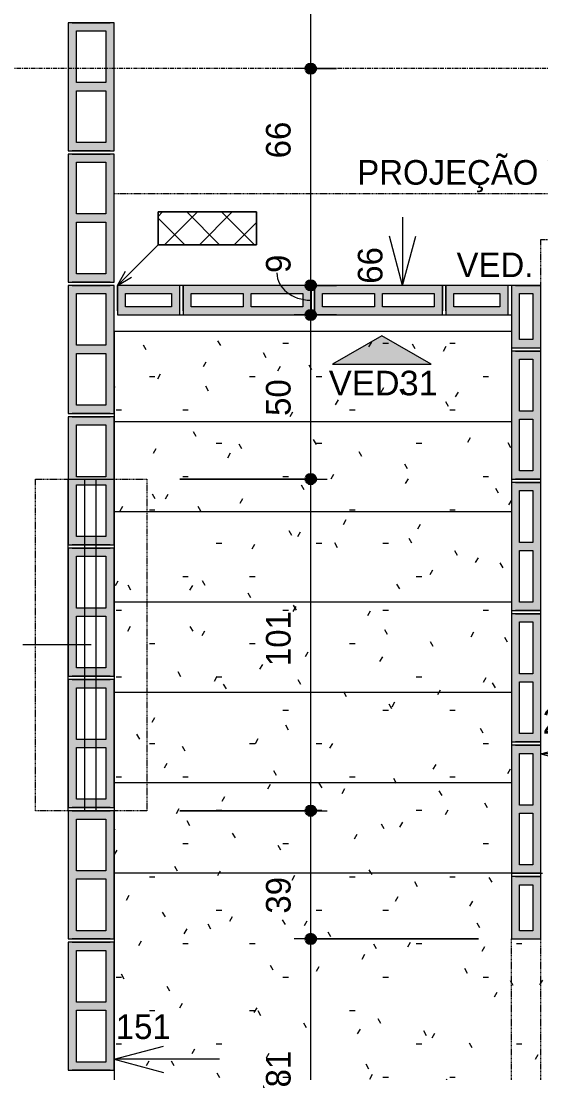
# Model space of a CAD drawing. Header units: centimetres. Extents: x 170 to 14001, y -2277 to 8860.
# Drawn here: x 11811.4 to 11969.7, y -435.6 to -115.3 of the extents above; entities that cross this region are included whole.
import ezdxf

# ---------------------------------------------------------------- set-up
doc = ezdxf.new("R2010")
doc.units = ezdxf.units.CM
doc.linetypes.add('Linha de eixo', pattern=[2.2225, 1.27, -0.3175, 0.3175, -0.3175])
doc.linetypes.add('Projeção', pattern=[0.396875, 0.238125, -0.15875])
for name, color, linetype, lineweight, true_color in [('A-ANNO-DIMS-1', 1, 'Continuous', 9, 0xff0000), ('A-DETL-1', 1, 'Continuous', 9, 0xff0000), ('A-DETL-GENF-2', 1, 'Continuous', 9, 0xff0000), ('A-GLAZ-1', 1, 'Continuous', 9, 0xff0000), ('G-ANNO-SYMB-1', 251, 'Continuous', 9, 0x646464), ('S-BEAM-3', 9, 'Continuous', 9, 0xc0c0c0), ('S-BEAM-5', 6, 'Continuous', 9, 0xff00ff)]:
    doc.layers.add(name, color=color, linetype=linetype, lineweight=lineweight, true_color=true_color)
for name, color, linetype, lineweight in [('A-ANNO-DIMS-50', 7, 'Continuous', 9), ('A-DETL-GENF', 7, 'Continuous', 9), ('A-DETL-THIN', 7, 'Continuous', 9), ('A-FLOR-OVHD', 7, 'Projeção', 9), ('A-GLAZ-IDEN', 7, 'Continuous', 18), ('A-WALL-1', 7, 'Continuous', 20), ('G-ANNO-SYMB', 7, 'Continuous', 9), ('G-ANNO-TEXT', 7, 'Continuous', 9), ('S-BEAM', 7, 'Continuous', 9), ('S-BEAM-2', 7, 'Continuous', 13), ('S-GRID-1', 7, 'Linha de eixo', 9), ('S-STRS', 7, 'Continuous', 9), ('S-STRS-1', 7, 'Projeção', 9)]:
    doc.layers.add(name, color=color, linetype=linetype, lineweight=lineweight)
doc.styles.add('Arial_1', font='arial.ttf', dxfattribs={"height": 7.5})
doc.styles.add('Bahnschrift_12', font='', dxfattribs={"height": 7.5})
doc.styles.get('Bahnschrift_12').set_extended_font_data('Bahnschrift')
doc.dimstyles.new('COTA_ACUMULADA', dxfattribs={"dimscale": 30.48, "dimtxt": 8.33133, "dimasz": 0.049213, "dimexe": 0, "dimexo": 0.0625, "dimgap": 0.131234, "dimtad": 0, "dimjust": 2, "dimdec": 0, "dimzin": 0, "dimdsep": 46, "dimtxsty": 'Bahnschrift_12', "dimblk1": 'NONE', "dimblk2": 'OPEN30', "dimsah": 1, "dimcen": 0.09, "dimse1": 1, "dimsd1": 1, "dimazin": 0, "dimtfac": 1, "dimtdec": 4, "dimtix": 1, "dimtmove": 2, "dimatfit": 3, "dimfxl": 0, "dimfxlon": 1, "dimtvp": 1, "dimtolj": 1, "dimtzin": 0, "dimarcsym": 2})
doc.dimstyles.new('Linear_-_2_mm_Arial', dxfattribs={"dimscale": 30.48, "dimtxt": 8.33133, "dimasz": 0.393701, "dimexe": 0.164042, "dimexo": 0.328084, "dimgap": 0.131234, "dimtad": 1, "dimdec": 0, "dimzin": 0, "dimdsep": 46, "dimtxsty": 'Bahnschrift_12', "dimblk1": 'DOTSMALL', "dimblk2": 'DOTSMALL', "dimsah": 1, "dimcen": 0.09, "dimdle": 0.164042, "dimazin": 0, "dimtfac": 1, "dimtdec": 4, "dimtix": 1, "dimtmove": 0, "dimatfit": 3, "dimfxl": 1, "dimtvp": 1, "dimtolj": 1, "dimtzin": 0, "dimarcsym": 2})
doc.dimstyles.new('Linear_-_2_mm_Arial_1', dxfattribs={"dimscale": 30.48, "dimtxt": 8.33133, "dimasz": 0.393701, "dimexe": 0.164042, "dimexo": 0.328084, "dimgap": 0.131234, "dimtad": 1, "dimdec": 0, "dimzin": 0, "dimdsep": 46, "dimtxsty": 'Bahnschrift_12', "dimblk1": 'DOTSMALL', "dimblk2": 'DOTSMALL', "dimsah": 1, "dimcen": 0.09, "dimdle": 0.164042, "dimazin": 0, "dimtfac": 1, "dimtdec": 4, "dimtix": 1, "dimtmove": 1, "dimatfit": 3, "dimfxl": 1, "dimtvp": 1, "dimtolj": 1, "dimtzin": 0, "dimarcsym": 2})
doc.dimstyles.new('Linear_-_2_mm_Arial_2', dxfattribs={"dimscale": 30.48, "dimtxt": 8.33133, "dimasz": 0.393701, "dimexe": 0.164042, "dimexo": 0.328084, "dimgap": 0.131234, "dimtad": 1, "dimdec": 0, "dimzin": 0, "dimdsep": 46, "dimtxsty": 'Bahnschrift_12', "dimblk1": 'DOTSMALL', "dimblk2": 'DOTSMALL', "dimsah": 1, "dimcen": 0.09, "dimdle": 0.164042, "dimazin": 0, "dimtfac": 1, "dimtdec": 4, "dimtix": 1, "dimtmove": 2, "dimatfit": 3, "dimfxl": 1, "dimtvp": 1, "dimtolj": 1, "dimtzin": 0, "dimarcsym": 2})
pattern_1 = [(0, (12399.102, 0), (40.64, 10.16), [1.676, -28.804, 1.676, -28.804, -162.56]), (0, (12399.102, 0), (40.64, 10.16), [-60.96, 1.676, -59.284, 1.676, -28.804, -71.12]), (0, (12399.102, 0), (40.64, 10.16), [-152.4, 1.676, -18.644, 1.676, -49.124]), (120, (12414.342, 5.08), (-29.11882, 30.11527), [1.676, -28.804, 1.676, -28.804, -162.56]), (120, (12414.342, 5.08), (-29.11882, 30.11527), [-60.96, 1.676, -59.284, 1.676, -28.804, -71.12]), (120, (12414.342, 5.08), (-29.11882, 30.11527), [-152.4, 1.676, -18.644, 1.676, -49.124]), (240, (12419.422, 25.4), (-11.52118, -40.27527), [1.676, -28.804, 1.676, -28.804, -162.56]), (240, (12419.422, 25.4), (-11.52118, -40.27527), [-60.96, 1.676, -59.284, 1.676, -28.804, -71.12]), (240, (12419.422, 25.4), (-11.52118, -40.27527), [-152.4, 1.676, -18.644, 1.676, -49.124])]

# ---------------------------------------------------------------- blocks, each defined once
blk = doc.blocks.new('LEONE - BLOCO 14X39X19 - LEONE - BLOCO 14X39X19-554799-COBERTURA - MODULAÇÃO 2ª FIADA')
at = {"layer": 'S-BEAM-3'}
h = blk.add_hatch(color=256, dxfattribs=at)
h.paths.add_polyline_path([(-19.5, 7), (-19.5, -7), (19.5, -7), (19.5, 7)])
h.paths.add_polyline_path([(-17, -3.48), (-17, 4.5), (-1.25, 4.5), (-1.25, -4.5), (-17, -4.5)])
h.paths.add_polyline_path([(1.25, -0.98), (1.25, 4.5), (17, 4.5), (17, -4.5), (1.25, -4.5), (1.25, -4.16)])
at = {"layer": 'A-DETL-GENF'}
for p, q in [((19.5, 7), (-19.5, 7)), ((-19.5, 7), (-19.5, 0)), ((19.5, 0), (19.5, 7)), ((-17, -4.5), (-17, 4.5)), ((-17, 4.5), (-1.25, 4.5)), ((-1.25, 4.5), (-1.25, -4.5)), ((1.25, -4.5), (1.25, 4.5)), ((1.25, 4.5), (17, 4.5)), ((17, 4.5), (17, -4.5)), ((-19.5, 0), (-19.5, -7)), ((19.5, -7), (19.5, 0)), ((-1.25, -4.5), (-17, -4.5)), ((17, -4.5), (1.25, -4.5)), ((-19.5, -7), (19.5, -7))]:
    blk.add_line(p, q, dxfattribs=at)
at = {"layer": 'S-BEAM-2'}
for p, q in [((-19.5, 7), (-19.5, -7)), ((19.5, 7), (-19.5, 7)), ((-19.5, 7), (-19.5, -7)), ((19.5, -7), (19.5, 7)), ((19.5, -7), (19.5, 7)), ((-19.5, -5.75), (-19.5, 5.75)), ((19.5, 5.75), (19.5, -5.75)), ((-19.5, -7), (19.5, -7))]:
    blk.add_line(p, q, dxfattribs=at)
at = {"layer": 'S-BEAM-3'}
for p, q in [((-17, 4.5), (-1.25, 4.5)), ((-17, -4.5), (-17, 4.5)), ((-1.25, 4.5), (-1.25, -4.5)), ((1.25, 4.5), (17, 4.5)), ((1.25, -4.5), (1.25, 4.5)), ((17, 4.5), (17, -4.5)), ((-1.25, -4.5), (-17, -4.5)), ((17, -4.5), (1.25, -4.5))]:
    blk.add_line(p, q, dxfattribs=at)
blk = doc.blocks.new('LEONE - BLOCO 39X9X1 - LEONE - BLOCO 39X9X19 2-2318832-COBERTURA - MODULAÇÃO 2ª FIADA')
at = {"layer": 'S-BEAM-5'}
h = blk.add_hatch(color=256, dxfattribs=at)
h.paths.add_polyline_path([(19.5, 4.5), (-19.5, 4.5), (-19.5, -4.5), (19.5, -4.5), (19.5, 2)])
h.paths.add_polyline_path([(17, 2), (17, -2), (1.25, -2), (1.25, 2)])
h.paths.add_polyline_path([(-1.25, 2), (-1.25, -2), (-17, -2), (-17, 2)])
at = {"layer": 'A-DETL-GENF'}
for p, q in [((19.5, 4.5), (-19.5, 4.5)), ((-19.5, 4.5), (-19.5, -4.5)), ((19.5, -4.5), (19.5, 4.5)), ((-17, -2), (-17, 2)), ((-17, 2), (-1.25, 2)), ((-1.25, 2), (-1.25, -2)), ((1.25, -2), (1.25, 2)), ((1.25, 2), (17, 2)), ((17, 2), (17, -2)), ((-1.25, -2), (-17, -2)), ((17, -2), (1.25, -2)), ((-19.5, -4.5), (19.5, -4.5))]:
    blk.add_line(p, q, dxfattribs=at)
at = {"layer": 'S-BEAM-2'}
for p, q in [((19.5, 4.5), (-19.5, 4.5)), ((-19.5, 4.5), (-19.5, -4.5)), ((-19.5, 3.25), (-19.5, -4.5)), ((-19.5, -4.5), (-19.5, 3.25)), ((19.5, -4.5), (19.5, 4.5)), ((19.5, -4.5), (19.5, 4.5)), ((19.5, 3.25), (19.5, -4.5)), ((-19.5, -4.5), (19.5, -4.5))]:
    blk.add_line(p, q, dxfattribs=at)
at = {"layer": 'S-BEAM-3'}
for p, q in [((-17, 2), (-1.25, 2)), ((-17, -2), (-17, 2)), ((-1.25, 2), (-1.25, -2)), ((1.25, 2), (17, 2)), ((1.25, -2), (1.25, 2)), ((17, 2), (17, -2)), ((-1.25, -2), (-17, -2)), ((17, -2), (1.25, -2))]:
    blk.add_line(p, q, dxfattribs=at)
blk = doc.blocks.new('LEONE - BLOCO 19X9X1 - LEONE - BLOCO 19X9X19 2-2318833-COBERTURA - MODULAÇÃO 2ª FIADA')
at = {"layer": 'S-BEAM-5'}
h = blk.add_hatch(color=256, dxfattribs=at)
h.paths.add_polyline_path([(5.58, 4.5), (0.5, 4.5), (0.5, -4.5), (19.5, -4.5), (19.5, 4.5)])
h.paths.add_polyline_path([(3, 2), (17, 2), (17, -2), (3, -2)])
at = {"layer": 'A-DETL-GENF'}
for p, q in [((19.5, 4.5), (0.5, 4.5)), ((0.5, 4.5), (0.5, -4.5)), ((19.5, -4.5), (19.5, 4.5)), ((3, -2), (3, 2)), ((3, 2), (17, 2)), ((17, 2), (17, -2)), ((17, -2), (3, -2)), ((0.5, -4.5), (19.5, -4.5))]:
    blk.add_line(p, q, dxfattribs=at)
at = {"layer": 'S-BEAM-2'}
for p, q in [((19.5, -4.5), (19.5, 4.5)), ((19.5, -4.5), (19.5, 4.5)), ((19.5, 3.25), (19.5, -4.5))]:
    blk.add_line(p, q, dxfattribs=at)
at = {"layer": 'S-BEAM-3'}
for p, q in [((3, 2), (17, 2)), ((3, -2), (3, 2)), ((17, 2), (17, -2)), ((17, -2), (3, -2))]:
    blk.add_line(p, q, dxfattribs=at)
blk = doc.blocks.new('VÃO JANELA - VÃO JANELA 100x80-3081315-COBERTURA - MODULAÇÃO 2ª FIADA')
at = {"layer": 'A-GLAZ-1'}
for p, q in [((-50.5, -7), (-50.5, 7)), ((-50.5, 7), (50.5, 7)), ((50.5, 7), (50.5, -7)), ((-50.5, 1.38), (50.5, 1.38)), ((-50.5, -2), (50.5, -2)), ((50.5, -7), (-50.5, -7))]:
    blk.add_line(p, q, dxfattribs=at)
blk = doc.blocks.new('LEONE - BLOCO 39X9X1 - LEONE - BLOCO 39X9X19 2-V11-COBERTURA - MODULAÇÃO 2ª FIADA')
at = {"layer": 'S-BEAM-5'}
h = blk.add_hatch(color=256, dxfattribs=at)
h.paths.add_polyline_path([(-19.5, -2), (-19.5, -4.5), (19.5, -4.5), (19.5, 4.5), (-19.5, 4.5), (-19.5, 2)])
h.paths.add_polyline_path([(-17, -2), (-17, 2), (-1.25, 2), (-1.25, -2), (-9.96, -2)])
h.paths.add_polyline_path([(1.25, -2), (1.25, 2), (17, 2), (17, -2)])
at = {"layer": 'A-DETL-GENF'}
for p, q in [((19.5, 4.5), (-19.5, 4.5)), ((-19.5, 4.5), (-19.5, -4.5)), ((19.5, -4.5), (19.5, 4.5)), ((-17, -2), (-17, 2)), ((-17, 2), (-1.25, 2)), ((-1.25, 2), (-1.25, -2)), ((1.25, -2), (1.25, 2)), ((1.25, 2), (17, 2)), ((17, 2), (17, -2)), ((-1.25, -2), (-17, -2)), ((17, -2), (1.25, -2)), ((-19.5, -4.5), (19.5, -4.5))]:
    blk.add_line(p, q, dxfattribs=at)
at = {"layer": 'S-BEAM-2'}
for p, q in [((19.5, 4.5), (-19.5, 4.5)), ((-19.5, 4.5), (-19.5, -4.5)), ((-19.5, 3.25), (-19.5, -4.5)), ((-19.5, -4.5), (-19.5, 3.25)), ((19.5, -4.5), (19.5, 4.5)), ((19.5, -4.5), (19.5, 4.5)), ((19.5, 3.25), (19.5, -4.5)), ((-19.5, -4.5), (19.5, -4.5))]:
    blk.add_line(p, q, dxfattribs=at)
at = {"layer": 'S-BEAM-3'}
for p, q in [((-17, 2), (-1.25, 2)), ((-17, -2), (-17, 2)), ((-1.25, 2), (-1.25, -2)), ((1.25, 2), (17, 2)), ((1.25, -2), (1.25, 2)), ((17, 2), (17, -2)), ((-1.25, -2), (-17, -2)), ((17, -2), (1.25, -2))]:
    blk.add_line(p, q, dxfattribs=at)
blk = doc.blocks.new('LEONE - BLOCO 19X9X19 - LEONE - BLOCO 19X9X19-V12-COBERTURA - MODULAÇÃO 2ª FIADA')
at = {"layer": 'S-BEAM-5'}
h = blk.add_hatch(color=256, dxfattribs=at)
h.paths.add_polyline_path([(0.5, 4.5), (0.5, -4.5), (19.5, -4.5), (19.5, 4.5), (12.12, 4.5)])
h.paths.add_polyline_path([(3, 2), (17, 2), (17, -2), (3, -2)])
at = {"layer": 'A-DETL-GENF'}
for p, q in [((19.5, 4.5), (0.5, 4.5)), ((0.5, 4.5), (0.5, -4.5)), ((19.5, -4.5), (19.5, 4.5)), ((3, -2), (3, 2)), ((3, 2), (17, 2)), ((17, 2), (17, -2)), ((17, -2), (3, -2)), ((0.5, -4.5), (19.5, -4.5))]:
    blk.add_line(p, q, dxfattribs=at)
at = {"layer": 'S-BEAM-2'}
for p, q in [((19.5, -4.5), (19.5, 4.5)), ((19.5, -4.5), (19.5, 4.5)), ((19.5, 3.25), (19.5, -4.5))]:
    blk.add_line(p, q, dxfattribs=at)
at = {"layer": 'S-BEAM-3'}
for p, q in [((3, 2), (17, 2)), ((3, -2), (3, 2)), ((17, 2), (17, -2)), ((17, -2), (3, -2))]:
    blk.add_line(p, q, dxfattribs=at)
blk = doc.blocks.new('DIMBLOCK74-COBERTURA - MODULAÇÃO 2ª FIADA')
at = {"layer": 'A-ANNO-DIMS-50', "lineweight": 35, "true_color": 0xff0000}
h = blk.add_hatch(color=1, dxfattribs=at)
edge = h.paths.add_edge_path()
edge.add_arc((11899.61, -394.76), 1.5, 0, 360)
h = blk.add_hatch(color=1, dxfattribs=at)
edge = h.paths.add_edge_path()
edge.add_arc((11899.61, -475.76), 1.5, 0, 360)
at = {"layer": 'A-ANNO-DIMS-50', "color": 1, "true_color": 0xff0000}
for p, q in [((11950.73, -394.76), (11894.61, -394.76)), ((11899.61, -475.76), (11899.61, -394.76)), ((11899.61, -394.76), (11950.73, -394.76)), ((11950.73, -475.76), (11894.61, -475.76)), ((11899.61, -475.76), (11950.73, -475.76))]:
    blk.add_line(p, q, dxfattribs=at)
at = {"layer": 'A-ANNO-DIMS-50', "color": 1, "lineweight": 35, "true_color": 0xff0000}
for centre in [(11899.61, -394.76), (11899.61, -475.76)]:
    blk.add_circle(centre, 1.5, dxfattribs=at)
at = {"layer": 'A-ANNO-DIMS-50', "color": 0, "insert": (11885.97, -439.99), "char_height": 7.5, "width": 11.3609, "attachment_point": 1, "rotation": 90, "line_spacing_factor": 1.009858, "style": 'Bahnschrift_12'}
blk.add_mtext('81', dxfattribs=at)
blk = doc.blocks.new('_DotSmall')
at = {"color": 0, "linetype": 'ByBlock', "const_width": 0.5}
blk.add_lwpolyline([(-0.0625, 0, 1), (0.0625, 0, 1)], format="xyb", close=True, dxfattribs=at)
blk = doc.blocks.new('DIMBLOCK75-COBERTURA - MODULAÇÃO 2ª FIADA')
at = {"layer": 'A-ANNO-DIMS-50', "lineweight": 35, "true_color": 0xff0000}
h = blk.add_hatch(color=1, dxfattribs=at)
edge = h.paths.add_edge_path()
edge.add_arc((11899.61, -355.76), 1.5, 0, 360)
h = blk.add_hatch(color=1, dxfattribs=at)
edge = h.paths.add_edge_path()
edge.add_arc((11899.61, -394.76), 1.5, 0, 360)
at = {"layer": 'A-ANNO-DIMS-50', "color": 1, "true_color": 0xff0000}
for p, q in [((11859.73, -355.76), (11904.61, -355.76)), ((11899.61, -355.76), (11859.73, -355.76)), ((11899.61, -394.76), (11899.61, -355.76)), ((11950.73, -394.76), (11894.61, -394.76)), ((11899.61, -394.76), (11950.73, -394.76))]:
    blk.add_line(p, q, dxfattribs=at)
at = {"layer": 'A-ANNO-DIMS-50', "color": 1, "lineweight": 35, "true_color": 0xff0000}
for centre in [(11899.61, -355.76), (11899.61, -394.76)]:
    blk.add_circle(centre, 1.5, dxfattribs=at)
at = {"layer": 'A-ANNO-DIMS-50', "color": 0, "insert": (11885.97, -387.07), "char_height": 7.5, "width": 13.1787, "attachment_point": 1, "rotation": 90, "line_spacing_factor": 1.009858, "style": 'Bahnschrift_12'}
blk.add_mtext('39', dxfattribs=at)
blk = doc.blocks.new('DIMBLOCK76-COBERTURA - MODULAÇÃO 2ª FIADA')
at = {"layer": 'A-ANNO-DIMS-50', "lineweight": 35, "true_color": 0xff0000}
h = blk.add_hatch(color=1, dxfattribs=at)
edge = h.paths.add_edge_path()
edge.add_arc((11899.61, -254.76), 1.5, 0, 360)
h = blk.add_hatch(color=1, dxfattribs=at)
edge = h.paths.add_edge_path()
edge.add_arc((11899.61, -355.76), 1.5, 0, 360)
at = {"layer": 'A-ANNO-DIMS-50', "color": 1, "true_color": 0xff0000}
for p, q in [((11859.73, -254.76), (11904.61, -254.76)), ((11899.61, -254.76), (11859.73, -254.76)), ((11899.61, -355.76), (11899.61, -254.76)), ((11859.73, -355.76), (11904.61, -355.76)), ((11899.61, -355.76), (11859.73, -355.76))]:
    blk.add_line(p, q, dxfattribs=at)
at = {"layer": 'A-ANNO-DIMS-50', "color": 1, "lineweight": 35, "true_color": 0xff0000}
for centre in [(11899.61, -254.76), (11899.61, -355.76)]:
    blk.add_circle(centre, 1.5, dxfattribs=at)
at = {"layer": 'A-ANNO-DIMS-50', "color": 0, "insert": (11885.97, -311.69), "char_height": 7.5, "width": 15.4508, "attachment_point": 1, "rotation": 90, "line_spacing_factor": 1.009858, "style": 'Bahnschrift_12'}
blk.add_mtext('101', dxfattribs=at)
blk = doc.blocks.new('DIMBLOCK77-COBERTURA - MODULAÇÃO 2ª FIADA')
at = {"layer": 'A-ANNO-DIMS-50', "lineweight": 35, "true_color": 0xff0000}
h = blk.add_hatch(color=1, dxfattribs=at)
edge = h.paths.add_edge_path()
edge.add_arc((11899.61, -204.76), 1.5, 0, 360)
h = blk.add_hatch(color=1, dxfattribs=at)
edge = h.paths.add_edge_path()
edge.add_arc((11899.61, -254.76), 1.5, 0, 360)
at = {"layer": 'A-ANNO-DIMS-50', "color": 1, "true_color": 0xff0000}
for p, q in [((11907.49, -204.76), (11894.61, -204.76)), ((11899.61, -254.76), (11899.61, -204.76)), ((11899.61, -204.76), (11907.49, -204.76)), ((11859.73, -254.76), (11904.61, -254.76)), ((11899.61, -254.76), (11859.73, -254.76))]:
    blk.add_line(p, q, dxfattribs=at)
at = {"layer": 'A-ANNO-DIMS-50', "color": 1, "lineweight": 35, "true_color": 0xff0000}
for centre in [(11899.61, -204.76), (11899.61, -254.76)]:
    blk.add_circle(centre, 1.5, dxfattribs=at)
at = {"layer": 'A-ANNO-DIMS-50', "color": 0, "insert": (11885.97, -235.5), "char_height": 7.5, "width": 13.7846, "attachment_point": 1, "rotation": 90, "line_spacing_factor": 1.009858, "style": 'Bahnschrift_12'}
blk.add_mtext('50', dxfattribs=at)
blk = doc.blocks.new('DIMBLOCK78-COBERTURA - MODULAÇÃO 2ª FIADA')
at = {"layer": 'A-ANNO-DIMS-50', "lineweight": 35, "true_color": 0xff0000}
h = blk.add_hatch(color=1, dxfattribs=at)
edge = h.paths.add_edge_path()
edge.add_arc((11899.61, -195.76), 1.5, 0, 360)
h = blk.add_hatch(color=1, dxfattribs=at)
edge = h.paths.add_edge_path()
edge.add_arc((11899.61, -204.76), 1.5, 0, 360)
at = {"layer": 'A-ANNO-DIMS-50', "color": 1, "true_color": 0xff0000}
for p, q in [((11907.49, -195.76), (11894.61, -195.76)), ((11899.61, -204.76), (11899.61, -195.76)), ((11899.61, -195.76), (11907.49, -195.76)), ((11907.49, -204.76), (11894.61, -204.76)), ((11899.61, -204.76), (11907.49, -204.76))]:
    blk.add_line(p, q, dxfattribs=at)
at = {"layer": 'A-ANNO-DIMS-50', "color": 1, "lineweight": 35, "true_color": 0xff0000}
for centre in [(11899.61, -195.76), (11899.61, -204.76)]:
    blk.add_circle(centre, 1.5, dxfattribs=at)
at = {"layer": 'A-ANNO-DIMS-50', "color": 1, "true_color": 0xff0000}
blk.add_ellipse((11899.61, -191.98), major_axis=(10.31, 0), ratio=0.80283, start_param=3.141593, end_param=4.712389, dxfattribs=at)
at = {"layer": 'A-ANNO-DIMS-50', "color": 0, "insert": (11885.97, -191.98), "char_height": 7.5, "width": 6.5136, "attachment_point": 1, "rotation": 90, "line_spacing_factor": 1.009858, "style": 'Bahnschrift_12'}
blk.add_mtext('9', dxfattribs=at)
blk = doc.blocks.new('DIMBLOCK79-COBERTURA - MODULAÇÃO 2ª FIADA')
at = {"layer": 'A-ANNO-DIMS-50', "lineweight": 35, "true_color": 0xff0000}
h = blk.add_hatch(color=1, dxfattribs=at)
edge = h.paths.add_edge_path()
edge.add_arc((11899.61, -129.76), 1.5, 0, 360)
h = blk.add_hatch(color=1, dxfattribs=at)
edge = h.paths.add_edge_path()
edge.add_arc((11899.61, -195.76), 1.5, 0, 360)
at = {"layer": 'A-ANNO-DIMS-50', "color": 1, "true_color": 0xff0000}
for p, q in [((11907.49, -129.76), (11894.61, -129.76)), ((11899.61, -195.76), (11899.61, -129.76)), ((11899.61, -129.76), (11907.49, -129.76)), ((11907.49, -195.76), (11894.61, -195.76)), ((11899.61, -195.76), (11907.49, -195.76))]:
    blk.add_line(p, q, dxfattribs=at)
at = {"layer": 'A-ANNO-DIMS-50', "color": 1, "lineweight": 35, "true_color": 0xff0000}
for centre in [(11899.61, -129.76), (11899.61, -195.76)]:
    blk.add_circle(centre, 1.5, dxfattribs=at)
at = {"layer": 'A-ANNO-DIMS-50', "color": 0, "insert": (11885.97, -157.06), "char_height": 7.5, "width": 13.0272, "attachment_point": 1, "rotation": 90, "line_spacing_factor": 1.009858, "style": 'Bahnschrift_12'}
blk.add_mtext('66', dxfattribs=at)
blk = doc.blocks.new('DIMBLOCK80-COBERTURA - MODULAÇÃO 2ª FIADA')
at = {"layer": 'A-ANNO-DIMS-50', "lineweight": 35, "true_color": 0xff0000}
h = blk.add_hatch(color=1, dxfattribs=at)
edge = h.paths.add_edge_path()
edge.add_arc((11899.61, 30.24), 1.5, 0, 360)
h = blk.add_hatch(color=1, dxfattribs=at)
edge = h.paths.add_edge_path()
edge.add_arc((11899.61, -129.76), 1.5, 0, 360)
at = {"layer": 'A-ANNO-DIMS-50', "color": 1, "true_color": 0xff0000}
for p, q in [((11907.49, 30.24), (11894.61, 30.24)), ((11899.61, -129.76), (11899.61, 30.24)), ((11899.61, 30.24), (11907.49, 30.24)), ((11907.49, -129.76), (11894.61, -129.76)), ((11899.61, -129.76), (11907.49, -129.76))]:
    blk.add_line(p, q, dxfattribs=at)
at = {"layer": 'A-ANNO-DIMS-50', "color": 1, "lineweight": 35, "true_color": 0xff0000}
for centre in [(11899.61, 30.24), (11899.61, -129.76)]:
    blk.add_circle(centre, 1.5, dxfattribs=at)
at = {"layer": 'A-ANNO-DIMS-50', "color": 0, "insert": (11885.97, -57.14), "char_height": 7.5, "width": 17.723, "attachment_point": 1, "rotation": 90, "line_spacing_factor": 1.009858, "style": 'Bahnschrift_12'}
blk.add_mtext('160', dxfattribs=at)
blk = doc.blocks.new('DIMBLOCK113-COBERTURA - MODULAÇÃO 2ª FIADA')
at = {"layer": 'A-ANNO-DIMS-50', "color": 1, "true_color": 0xff0000}
for p, q in [((11860.44, -445.76), (11860.44, -495.76)), ((11860.44, -495.76), (11856.42, -480.76)), ((11860.44, -495.76), (11864.46, -480.76)), ((11860.44, -495.76), (11860.44, -495.76)), ((11860.44, -495.76), (11860.44, -495.76))]:
    blk.add_line(p, q, dxfattribs=at)
at = {"layer": 'A-ANNO-DIMS-50', "color": 0, "insert": (11846.8, -495.26), "char_height": 7.5, "width": 19.6922, "attachment_point": 1, "rotation": 90, "line_spacing_factor": 1.009858, "style": 'Bahnschrift_12'}
blk.add_mtext('366', dxfattribs=at)
blk = doc.blocks.new('_None')
blk = doc.blocks.new('_Open30')
at = {"color": 0, "linetype": 'ByBlock', "lineweight": -2}
for p, q in [((-1, 0.27), (0, 0)), ((0, 0), (-1, -0.27)), ((0, 0), (-1, 0))]:
    blk.add_line(p, q, dxfattribs=at)
blk = doc.blocks.new('DIMBLOCK115-COBERTURA - MODULAÇÃO 2ª FIADA')
at = {"layer": 'A-ANNO-DIMS-50', "color": 1, "true_color": 0xff0000}
for p, q in [((11860.44, 30.24), (11856.42, 15.24)), ((11860.44, 30.24), (11864.46, 15.24)), ((11860.44, -19.76), (11860.44, 30.24)), ((11860.44, 30.24), (11860.44, 30.24)), ((11860.44, 30.24), (11860.44, 30.24))]:
    blk.add_line(p, q, dxfattribs=at)
at = {"layer": 'A-ANNO-DIMS-50', "color": 0, "insert": (11846.8, 14.97), "char_height": 7.5, "width": 17.723, "attachment_point": 1, "rotation": 90, "line_spacing_factor": 1.009858, "style": 'Bahnschrift_12'}
blk.add_mtext('160', dxfattribs=at)
blk = doc.blocks.new('DIMBLOCK122-COBERTURA - MODULAÇÃO 2ª FIADA')
at = {"layer": 'A-ANNO-DIMS-50', "color": 1, "true_color": 0xff0000}
for p, q in [((11969.73, -338.37), (11984.73, -334.35)), ((11969.73, -338.37), (11984.73, -342.39)), ((11980.23, -338.37), (11969.73, -338.37)), ((11969.73, -338.37), (11969.73, -338.37)), ((11969.73, -338.37), (11969.73, -338.37))]:
    blk.add_line(p, q, dxfattribs=at)
at = {"layer": 'A-ANNO-DIMS-50', "color": 0, "insert": (11970.23, -324.73), "char_height": 7.5, "width": 10.755, "attachment_point": 1, "line_spacing_factor": 1.009858, "style": 'Bahnschrift_12'}
blk.add_mtext('21', dxfattribs=at)
blk = doc.blocks.new('DIMBLOCK124-COBERTURA - MODULAÇÃO 2ª FIADA')
at = {"layer": 'A-ANNO-DIMS-50', "color": 1, "true_color": 0xff0000}
for p, q in [((11927.59, -174.97), (11927.59, -195.76)), ((11927.59, -195.76), (11923.58, -180.76)), ((11927.59, -195.76), (11931.61, -180.76)), ((11927.59, -195.76), (11927.59, -195.76)), ((11927.59, -195.76), (11927.59, -195.76))]:
    blk.add_line(p, q, dxfattribs=at)
at = {"layer": 'A-ANNO-DIMS-50', "color": 0, "insert": (11913.95, -195.26), "char_height": 7.5, "width": 13.0272, "attachment_point": 1, "rotation": 90, "line_spacing_factor": 1.009858, "style": 'Bahnschrift_12'}
blk.add_mtext('66', dxfattribs=at)
blk = doc.blocks.new('Elevação - Número de detalhe-3110866-COBERTURA - MODULAÇÃO 2ª FIADA')
at = {"layer": 'G-ANNO-SYMB-1'}
blk.add_hatch(color=256, dxfattribs=at).paths.add_polyline_path([(0.3, 0), (-0.3, 0), (0, 0.1732)])
at = {"layer": 'G-ANNO-SYMB'}
for p, q in [((0, 0.1732), (-0.3, 0)), ((0.3, 0), (0, 0.1732)), ((-0.3, 0), (0.3, 0))]:
    blk.add_line(p, q, dxfattribs=at)
blk = doc.blocks.new('DIMBLOCK126-COBERTURA - MODULAÇÃO 2ª FIADA')
at = {"layer": 'A-ANNO-DIMS-50', "color": 1, "true_color": 0xff0000}
for p, q in [((11839.73, -431.4), (11854.73, -427.39)), ((11839.73, -431.4), (11854.73, -435.42)), ((11871.78, -431.4), (11839.73, -431.4)), ((11839.73, -431.4), (11839.73, -431.4)), ((11839.73, -431.4), (11839.73, -431.4))]:
    blk.add_line(p, q, dxfattribs=at)
at = {"layer": 'A-ANNO-DIMS-50', "color": 0, "insert": (11840.23, -417.76), "char_height": 7.5, "width": 15.2994, "attachment_point": 1, "line_spacing_factor": 1.009858, "style": 'Bahnschrift_12'}
blk.add_mtext('151', dxfattribs=at)
blk = doc.blocks.new('DIMBLOCK127-COBERTURA - MODULAÇÃO 2ª FIADA')
at = {"layer": 'A-ANNO-DIMS-50', "color": 1, "true_color": 0xff0000}
for p, q in [((11409.73, -431.4), (11424.73, -427.39)), ((11409.73, -431.4), (11424.73, -435.42)), ((11434.79, -431.4), (11409.73, -431.4)), ((11409.73, -431.4), (11409.73, -431.4)), ((11409.73, -431.4), (11409.73, -431.4))]:
    blk.add_line(p, q, dxfattribs=at)
at = {"layer": 'A-ANNO-DIMS-50', "color": 0, "insert": (11410.23, -417.76), "char_height": 7.5, "width": 18.1774, "attachment_point": 1, "line_spacing_factor": 1.009858, "style": 'Bahnschrift_12'}
blk.add_mtext('581', dxfattribs=at)
blk = doc.blocks.new('DIMBLOCK128-COBERTURA - MODULAÇÃO 2ª FIADA')
at = {"layer": 'A-ANNO-DIMS-50', "color": 1, "true_color": 0xff0000}
for p, q in [((11074.73, -431.4), (11089.73, -427.39)), ((11074.73, -431.4), (11089.73, -435.42)), ((11124.73, -431.4), (11074.73, -431.4)), ((11074.73, -431.4), (11074.73, -431.4)), ((11074.73, -431.4), (11074.73, -431.4))]:
    blk.add_line(p, q, dxfattribs=at)
at = {"layer": 'A-ANNO-DIMS-50', "color": 0, "insert": (11075.23, -417.76), "char_height": 7.5, "width": 17.2686, "attachment_point": 1, "line_spacing_factor": 1.009858, "style": 'Bahnschrift_12'}
blk.add_mtext('916', dxfattribs=at)

msp = doc.modelspace()

# ---------------------------------------------------------------- hatches: boundary and pattern name
at = {"layer": 'A-DETL-GENF-2'}
h = msp.add_hatch(dxfattribs=at)
h.set_pattern_fill('FP_6', color=256, style=0, pattern_type=2)
h.set_pattern_definition([(45, (12399.1016, 0), (-5.3033, 5.3033), []), (135, (12399.1016, 0), (-5.3033, -5.3033), [])])
h.paths.add_polyline_path([(11863.23, -183.38), (11883.11, -183.38), (11883.11, -173.38), (11853.11, -173.38), (11853.11, -183.38), (11860.73, -183.38)])
at = {"layer": 'S-STRS'}
h = msp.add_hatch(dxfattribs=at)
h.set_pattern_fill('FP_4', color=256, style=0, pattern_type=2)
h.set_pattern_definition(pattern_1)
h.paths.add_polyline_path([(11952.19, -237.26), (11960.73, -237.26), (11960.73, -209.76), (11839.73, -209.76), (11839.73, -237.26), (11940.73, -237.26)])
h = msp.add_hatch(dxfattribs=at)
h.set_pattern_fill('FP_4', color=256, style=0, pattern_type=2)
h.set_pattern_definition(pattern_1)
h.paths.add_polyline_path([(11952.19, -264.76), (11960.73, -264.76), (11960.73, -237.26), (11839.73, -237.26), (11839.73, -264.76), (11854.65, -264.76)])
h = msp.add_hatch(dxfattribs=at)
h.set_pattern_fill('FP_4', color=256, style=0, pattern_type=2)
h.set_pattern_definition(pattern_1)
h.paths.add_polyline_path([(11952.19, -292.26), (11960.73, -292.26), (11960.73, -264.76), (11839.73, -264.76), (11839.73, -292.26), (11854.65, -292.26)])
h = msp.add_hatch(dxfattribs=at)
h.set_pattern_fill('FP_4', color=256, style=0, pattern_type=2)
h.set_pattern_definition(pattern_1)
h.paths.add_polyline_path([(11952.19, -319.76), (11960.73, -319.76), (11960.73, -292.26), (11839.73, -292.26), (11839.73, -319.76), (11854.65, -319.76)])
h = msp.add_hatch(dxfattribs=at)
h.set_pattern_fill('FP_4', color=256, style=0, pattern_type=2)
h.set_pattern_definition(pattern_1)
h.paths.add_polyline_path([(11952.19, -347.26), (11960.73, -347.26), (11960.73, -319.76), (11839.73, -319.76), (11839.73, -347.26), (11854.65, -347.26)])
h = msp.add_hatch(dxfattribs=at)
h.set_pattern_fill('FP_4', color=256, style=0, pattern_type=2)
h.set_pattern_definition(pattern_1)
h.paths.add_polyline_path([(11960.73, -374.76), (11960.73, -347.26), (11839.73, -347.26), (11839.73, -374.76), (11854.65, -374.76)])
h = msp.add_hatch(dxfattribs=at)
h.set_pattern_fill('FP_4', color=256, style=0, pattern_type=2)
h.set_pattern_definition(pattern_1)
h.paths.add_polyline_path([(11948.98, -495.76), (12090.73, -495.76), (12090.73, -374.76), (11839.73, -374.76), (11839.73, -495.76), (11933.23, -495.76)])
h.paths.add_polyline_path([(11969.73, -494.76), (11960.73, -494.76), (11960.73, -475.76), (11969.73, -475.76), (11969.73, -492.26)])
h.paths.add_polyline_path([(11967.23, -492.26), (11967.23, -478.26), (11963.23, -478.26), (11963.23, -492.26)])
h.paths.add_polyline_path([(11967.23, -394.76), (11960.73, -394.76), (11960.73, -375.76), (11969.73, -375.76), (11969.73, -394.76)])
h.paths.add_polyline_path([(11963.23, -392.26), (11967.23, -392.26), (11967.23, -378.26), (11963.23, -378.26), (11963.23, -388.26)])

# ---------------------------------------------------------------- linework, layer by layer
at = {"layer": 'A-DETL-1'}
for p, q in [((11853.11, -173.38), (11883.11, -173.38)), ((11853.11, -183.38), (11853.11, -173.38)), ((11883.11, -173.38), (11883.11, -183.38)), ((11853.11, -183.38), (11840.73, -195.76)), ((11883.11, -183.38), (11853.11, -183.38)), ((11840.73, -195.76), (11843.23, -191.43)), ((11840.73, -195.76), (11845.06, -193.26)), ((11960.73, -374.76), (11970.23, -374.76))]:
    msp.add_line(p, q, dxfattribs=at)
at = {"layer": 'A-DETL-THIN'}
for p, q in [((11883.11, -173.38), (11853.11, -173.38)), ((11853.11, -173.38), (11853.11, -183.38)), ((11883.11, -183.38), (11883.11, -173.38)), ((11853.11, -183.38), (11883.11, -183.38))]:
    msp.add_line(p, q, dxfattribs=at)
at = {"layer": 'A-FLOR-OVHD'}
for p, q in [((11839.73, -167.76), (12090.73, -167.76)), ((11969.73, -181.76), (12090.73, -181.76)), ((11969.73, -195.76), (11969.73, -181.76)), ((11815.73, -355.76), (11815.73, -254.76)), ((11815.73, -254.76), (11849.73, -254.76)), ((11849.73, -254.76), (11849.73, -355.76)), ((11849.73, -355.76), (11815.73, -355.76)), ((11960.73, -475.76), (11960.73, -394.76)), ((11969.73, -475.76), (11969.73, -394.76))]:
    msp.add_line(p, q, dxfattribs=at)
at = {"layer": 'A-GLAZ-IDEN'}
msp.add_line((11832.73, -305.26), (11811.95, -305.19), dxfattribs=at)
at = {"layer": 'A-WALL-1'}
for p, q in [((11969.73, -195.76), (11840.73, -195.76)), ((11840.73, -195.76), (11840.73, -204.76)), ((11969.73, -394.76), (11969.73, -195.76)), ((11840.73, -204.76), (11960.73, -204.76)), ((11960.73, -204.76), (11960.73, -394.76)), ((11960.73, -394.76), (11969.73, -394.76))]:
    msp.add_line(p, q, dxfattribs=at)
at = {"layer": 'S-GRID-1'}
msp.add_line((13936, -129.76), (10926.69, -129.76), dxfattribs=at)
at = {"layer": 'S-STRS'}
for p, q in [((11960.73, -209.76), (11839.73, -209.76)), ((11839.73, -209.76), (11839.73, -237.26)), ((11960.73, -209.76), (11960.73, -237.26)), ((11839.73, -237.26), (11839.73, -264.76)), ((11960.73, -237.26), (11839.73, -237.26)), ((11960.73, -237.26), (11960.73, -264.76)), ((11839.73, -264.76), (11839.73, -292.26)), ((11960.73, -264.76), (11839.73, -264.76)), ((11960.73, -264.76), (11960.73, -292.26)), ((11839.73, -292.26), (11839.73, -319.76)), ((11960.73, -292.26), (11839.73, -292.26)), ((11960.73, -292.26), (11960.73, -319.76)), ((11839.73, -319.76), (11839.73, -347.26)), ((11960.73, -319.76), (11839.73, -319.76)), ((11960.73, -319.76), (11960.73, -347.26)), ((11839.73, -347.26), (11839.73, -374.76)), ((11960.73, -347.26), (11839.73, -347.26)), ((11960.73, -347.26), (11960.73, -374.76)), ((11839.73, -374.76), (11839.73, -495.76)), ((11960.73, -374.76), (11839.73, -374.76)), ((11969.73, -374.76), (11960.73, -374.76))]:
    msp.add_line(p, q, dxfattribs=at)
at = {"layer": 'S-STRS-1'}
for p, q in [((11960.73, -209.76), (11839.73, -209.76)), ((11960.73, -237.26), (11839.73, -237.26)), ((11960.73, -264.76), (11839.73, -264.76)), ((11960.73, -292.26), (11839.73, -292.26)), ((11960.73, -319.76), (11839.73, -319.76)), ((11960.73, -347.26), (11839.73, -347.26)), ((11960.73, -374.76), (11839.73, -374.76))]:
    msp.add_line(p, q, dxfattribs=at)

# ---------------------------------------------------------------- block references
at = {"layer": 'A-GLAZ-1', "rotation": 269.9999999999999}
msp.add_blockref('VÃO JANELA - VÃO JANELA 100x80-3081315-COBERTURA - MODULAÇÃO 2ª FIADA', (11832.73, -305.26), dxfattribs=at)
at = {"layer": 'G-ANNO-SYMB', "xscale": 49.99999999999998, "yscale": 49.99999999999998, "zscale": 49.99999999999998}
msp.add_blockref('Elevação - Número de detalhe-3110866-COBERTURA - MODULAÇÃO 2ª FIADA', (11921.25, -219.75), dxfattribs=at)
at = {"layer": 'S-BEAM'}
for name, p, rotation in [('LEONE - BLOCO 14X39X19 - LEONE - BLOCO 14X39X19-554799-COBERTURA - MODULAÇÃO 2ª FIADA', (11832.73, -135.26), 89.9999999999999), ('LEONE - BLOCO 14X39X19 - LEONE - BLOCO 14X39X19-554799-COBERTURA - MODULAÇÃO 2ª FIADA', (11832.73, -175.26), 89.9999999999999), ('LEONE - BLOCO 14X39X19 - LEONE - BLOCO 14X39X19-554799-COBERTURA - MODULAÇÃO 2ª FIADA', (11832.73, -215.26), 89.9999999999999), ('LEONE - BLOCO 19X9X1 - LEONE - BLOCO 19X9X19 2-2318833-COBERTURA - MODULAÇÃO 2ª FIADA', (11860.23, -200.26), 180), ('LEONE - BLOCO 39X9X1 - LEONE - BLOCO 39X9X19 2-2318832-COBERTURA - MODULAÇÃO 2ª FIADA', (11880.23, -200.26), 180), ('LEONE - BLOCO 39X9X1 - LEONE - BLOCO 39X9X19 2-2318832-COBERTURA - MODULAÇÃO 2ª FIADA', (11920.23, -200.26), 180), ('LEONE - BLOCO 19X9X1 - LEONE - BLOCO 19X9X19 2-2318833-COBERTURA - MODULAÇÃO 2ª FIADA', (11960.23, -200.26), 180), ('LEONE - BLOCO 19X9X1 - LEONE - BLOCO 19X9X19 2-2318833-COBERTURA - MODULAÇÃO 2ª FIADA', (11965.23, -215.26), 89.9999999999999), ('LEONE - BLOCO 39X9X1 - LEONE - BLOCO 39X9X19 2-V11-COBERTURA - MODULAÇÃO 2ª FIADA', (11965.23, -235.26), 89.9999999999999), ('LEONE - BLOCO 14X39X19 - LEONE - BLOCO 14X39X19-554799-COBERTURA - MODULAÇÃO 2ª FIADA', (11832.73, -255.26), 89.9999999999999), ('LEONE - BLOCO 39X9X1 - LEONE - BLOCO 39X9X19 2-V11-COBERTURA - MODULAÇÃO 2ª FIADA', (11965.23, -275.26), 89.9999999999999), ('LEONE - BLOCO 14X39X19 - LEONE - BLOCO 14X39X19-554799-COBERTURA - MODULAÇÃO 2ª FIADA', (11832.73, -295.26), 89.9999999999999), ('LEONE - BLOCO 39X9X1 - LEONE - BLOCO 39X9X19 2-V11-COBERTURA - MODULAÇÃO 2ª FIADA', (11965.23, -315.26), 89.9999999999999), ('LEONE - BLOCO 14X39X19 - LEONE - BLOCO 14X39X19-554799-COBERTURA - MODULAÇÃO 2ª FIADA', (11832.73, -335.26), 89.9999999999999), ('LEONE - BLOCO 39X9X1 - LEONE - BLOCO 39X9X19 2-V11-COBERTURA - MODULAÇÃO 2ª FIADA', (11965.23, -355.26), 89.9999999999999), ('LEONE - BLOCO 14X39X19 - LEONE - BLOCO 14X39X19-554799-COBERTURA - MODULAÇÃO 2ª FIADA', (11832.73, -375.26), 89.9999999999999), ('LEONE - BLOCO 19X9X19 - LEONE - BLOCO 19X9X19-V12-COBERTURA - MODULAÇÃO 2ª FIADA', (11965.23, -395.26), 89.9999999999999), ('LEONE - BLOCO 14X39X19 - LEONE - BLOCO 14X39X19-554799-COBERTURA - MODULAÇÃO 2ª FIADA', (11832.73, -415.26), 89.9999999999999)]:
    msp.add_blockref(name, p, dxfattribs=dict(at, rotation=rotation))

# ---------------------------------------------------------------- texts
at = {"layer": 'G-ANNO-SYMB', "insert": (11905.12, -221.75), "char_height": 7.5, "width": 40.4852, "attachment_point": 1, "style": 'Arial_1'}
msp.add_mtext('VED31', dxfattribs=at)
at = {"layer": 'G-ANNO-TEXT', "char_height": 7.5, "attachment_point": 1, "style": 'Bahnschrift_12'}
for s, insert, width in [('PROJEÇÃO VE2 (37x30) VE2 (14x30)', (11913.78, -157.59), 206.4345), ('VED.', (11944.02, -185.75), 26.4557)]:
    msp.add_mtext(s, dxfattribs=dict(at, insert=insert, width=width))

# ---------------------------------------------------------------- dimensions: what is measured, and where the dimension line sits
at = {"layer": 'A-ANNO-DIMS-1'}
for base, p1, p2, dimstyle, override, picture, middle in [((11860.44, 30.24), (11860.44, -129.76), (11860.44, 30.24), 'COTA_ACUMULADA', {"dimpost": '<>', "dimfxl": 160}, 'DIMBLOCK115-COBERTURA - MODULAÇÃO 2ª FIADA', (11851.8, 23.84)), ((11860.44, -495.76), (11860.44, -129.76), (11860.44, -495.76), 'COTA_ACUMULADA', {"dimpost": '<>', "dimfxl": 366}, 'DIMBLOCK113-COBERTURA - MODULAÇÃO 2ª FIADA', (11851.8, -485.41)), ((11899.61, -129.76), (11897.49, -195.76), (11897.49, -129.76), 'Linear_-_2_mm_Arial_2', {"dimpost": '<>', "dimfxl": 66}, 'DIMBLOCK79-COBERTURA - MODULAÇÃO 2ª FIADA', (11890.97, -150.54)), ((11927.59, -195.76), (11927.59, -129.76), (11927.59, -195.76), 'COTA_ACUMULADA', {"dimpost": '<>', "dimfxl": 66}, 'DIMBLOCK124-COBERTURA - MODULAÇÃO 2ª FIADA', (11918.95, -188.74)), ((11899.61, -195.76), (11897.49, -204.76), (11897.49, -195.76), 'Linear_-_2_mm_Arial_1', {"dimpost": '<>', "dimfxl": 9}, 'DIMBLOCK78-COBERTURA - MODULAÇÃO 2ª FIADA', (11890.97, -188.72)), ((11899.61, -355.76), (11960.73, -394.76), (11849.73, -355.76), 'Linear_-_2_mm_Arial_2', {"dimpost": '<>', "dimfxl": 117.652029}, 'DIMBLOCK75-COBERTURA - MODULAÇÃO 2ª FIADA', (11890.97, -380.48))]:
    dim = msp.add_linear_dim(base=base, p1=p1, p2=p2, angle=90, dimstyle=dimstyle, override=override, dxfattribs=at)
    dim.commit()
    dim.dimension.update_dxf_attribs({"geometry": picture, "text_midpoint": middle, "dimtype": 160, "text_rotation": 90})
for base, p1, p2, override, picture, middle in [((11899.61, 30.24), (11897.49, -129.76), (11897.49, 30.24), {"dimpost": '<>', "dimfxl": 160}, 'DIMBLOCK80-COBERTURA - MODULAÇÃO 2ª FIADA', (11891.78, -49.76)), ((11899.61, -204.76), (11849.73, -254.76), (11897.49, -204.76), {"dimpost": '<>', "dimfxl": 69.145555}, 'DIMBLOCK77-COBERTURA - MODULAÇÃO 2ª FIADA', (11891.78, -229.76)), ((11899.61, -254.76), (11849.73, -355.76), (11849.73, -254.76), {"dimpost": '<>', "dimfxl": 101}, 'DIMBLOCK76-COBERTURA - MODULAÇÃO 2ª FIADA', (11891.78, -305.26)), ((11899.61, -394.76), (11960.73, -475.76), (11960.73, -394.76), {"dimpost": '<>', "dimfxl": 81}, 'DIMBLOCK74-COBERTURA - MODULAÇÃO 2ª FIADA', (11891.79, -435.26))]:
    dim = msp.add_linear_dim(base=base, p1=p1, p2=p2, angle=90, dimstyle='Linear_-_2_mm_Arial', override=override, dxfattribs=at)
    dim.commit()
    dim.dimension.update_dxf_attribs({"geometry": picture, "text_midpoint": middle})
for base, p1, p2, override, picture, middle in [((11969.73, -338.37), (11990.73, -338.37), (11969.73, -338.37), {"dimpost": '<>', "dimfxl": 21}, 'DIMBLOCK122-COBERTURA - MODULAÇÃO 2ª FIADA', (11975.61, -329.73)), ((11074.73, -431.4), (11990.73, -431.4), (11074.73, -431.4), {"dimpost": '<>', "dimfxl": 916}, 'DIMBLOCK128-COBERTURA - MODULAÇÃO 2ª FIADA', (11083.87, -422.76)), ((11409.73, -431.4), (11990.73, -431.4), (11409.73, -431.4), {"dimpost": '<>', "dimfxl": 581}, 'DIMBLOCK127-COBERTURA - MODULAÇÃO 2ª FIADA', (11419.32, -422.76)), ((11839.73, -431.4), (11990.73, -431.4), (11839.73, -431.4), {"dimpost": '<>', "dimfxl": 151}, 'DIMBLOCK126-COBERTURA - MODULAÇÃO 2ª FIADA', (11847.88, -422.76))]:
    dim = msp.add_linear_dim(base=base, p1=p1, p2=p2, dimstyle='COTA_ACUMULADA', override=override, dxfattribs=at)
    dim.commit()
    dim.dimension.update_dxf_attribs({"geometry": picture, "text_midpoint": middle, "dimtype": 160})

doc.saveas('drawing.dxf')
